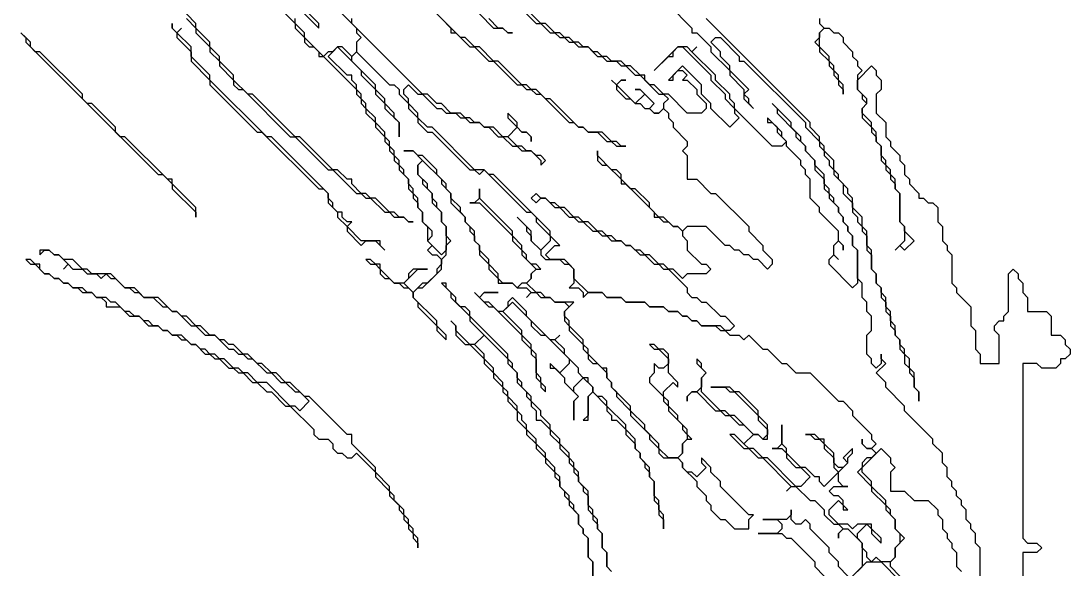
# Model space of a CAD drawing. Header units: metres. Extents: x 0 to 500, y 0 to 703.
# Drawn here: x 311 to 338.75, y 462.31 to 476.81 of the extents above; entities that cross this region are included whole.
import ezdxf

# ---------------------------------------------------------------- set-up
doc = ezdxf.new("R2010")
doc.units = ezdxf.units.M

msp = doc.modelspace()

# ---------------------------------------------------------------- linework, layer by layer
for points in [[(316.875, 478.125), (318.25, 476.75), (318.25, 476.625), (318.5, 476.375), (318.5, 476.25), (318.625, 476.125), (318.75, 476.125), (318.875, 476), (318.875, 475.875), (319, 475.875), (319.875, 475), (319.875, 474.875), (320, 474.75), (320, 474.625), (320.125, 474.5), (320.125, 474.375), (320.375, 474.125), (320.375, 474), (320.625, 473.75), (320.625, 473.625), (320.75, 473.5), (320.75, 473.375), (320.875, 473.25), (320.875, 473.125), (321, 473), (321, 472.875), (321.25, 472.625), (321.25, 472.375), (321.375, 472.25), (321.375, 472.125), (321.5, 472), (321.5, 471.875), (321.625, 471.75), (321.625, 471.5), (321.75, 471.375), (321.75, 471), (321.875, 470.875), (321.75, 470.75), (321.875, 470.625), (322, 470.625), (322.125, 470.5), (322.125, 470.375), (322, 470.25), (322, 470.125), (321.75, 469.875), (321.625, 469.875), (321.375, 469.625), (321.125, 469.875), (321.5, 470.25), (321.75, 470.25), (321.375, 470.25), (321.25, 470.125), (321.25, 470), (321.125, 469.875), (320.875, 469.875), (320.5, 470.25), (320.5, 470.375), (320.375, 470.375), (320.25, 470.5), (320.125, 470.5), (320.25, 470.375), (320.375, 470.375), (320.5, 470.25), (320.5, 470.125), (320.625, 470), (320.75, 470), (320.875, 469.875), (321, 469.875), (321.125, 469.75), (321.25, 469.75), (321.375, 469.625), (321.375, 469.5), (321.5, 469.375), (321.5, 469.25), (322, 468.75), (322, 468.625), (322.25, 468.375), (322.25, 468.5), (322, 468.75), (322, 468.875), (321.375, 469.5), (321.375, 469.625), (321.5, 469.75), (321.625, 469.75), (322.125, 470.25), (322.125, 470.5), (322.25, 470.625), (322.25, 470.875), (322.375, 471), (322.25, 471.125), (322.25, 471.375), (322.125, 471.5), (322.125, 471.75), (322, 471.875), (322, 472), (321.875, 472.125), (321.875, 472.25), (321.75, 472.375), (321.75, 472.5), (321.5, 472.75), (321.5, 473), (321.625, 473.125), (322.125, 472.625), (322.125, 472.5), (322.375, 472.25), (322.375, 472), (322.75, 471.625), (322.75, 471.5), (322.875, 471.375), (322.875, 471.25), (323, 471.125), (323, 471), (323.125, 470.875), (323.125, 470.625), (323.375, 470.375), (323.375, 470.25), (323.625, 470), (323.625, 469.875), (324, 469.875), (324.125, 469.75), (324.375, 469.75), (324.5, 469.625), (324.375, 469.5), (324.5, 469.625), (324.625, 469.625), (324.75, 469.5), (325, 469.5), (325.125, 469.375), (325.375, 469.375), (325.5, 469.25), (325.375, 469.125), (325.375, 468.875), (325.5, 468.75), (325.5, 468.625), (325.875, 468.25), (325.875, 468.125), (326, 468), (326, 467.875), (326.125, 467.75), (326.25, 467.75), (326.5, 467.5), (326.5, 467.375), (326.625, 467.25), (326.625, 467.125), (326.75, 467), (326.75, 466.875), (327.125, 466.5), (327.125, 466.375), (327.625, 465.875), (327.625, 465.75), (327.875, 465.5), (327.875, 465.375), (328, 465.25), (328.375, 465.25), (328.5, 465.125), (328.5, 465), (328.875, 464.625), (328.875, 464.5), (329.125, 464.25), (329.125, 464.125), (329.25, 464), (329.25, 463.875), (329.5, 463.625), (329.625, 463.625), (329.875, 463.375), (330.25, 463.375), (330.25, 463.625), (330.375, 463.75), (330.25, 463.75), (329.5, 464.5), (329.5, 464.625), (329.25, 464.875), (329.25, 465), (329, 465.25), (329, 465.125), (329.125, 465), (328.875, 464.75), (328.75, 464.875), (328.625, 464.875), (328.5, 465), (328.5, 465.125), (328.375, 465.25), (328.5, 465.375), (328.5, 465.625), (328.625, 465.75), (328.75, 465.75), (328.625, 465.875), (328.625, 466), (328.375, 466.25), (328.375, 466.375), (328.125, 466.625), (328.125, 466.75), (328, 466.875), (328, 467), (328.25, 467.25), (328.375, 467.125), (328.375, 467.25), (328.125, 467.5), (328.125, 468), (328, 468.125), (327.875, 468.125), (327.75, 468.25), (327.625, 468.25), (327.75, 468.125), (327.875, 468.125), (328.125, 467.875), (328.125, 467.75), (328, 467.625), (327.875, 467.625), (327.75, 467.75), (327.75, 467.5), (327.625, 467.375), (327.625, 467.25), (328, 466.875), (328, 466.75), (328.125, 466.625), (328.125, 466.5), (328.5, 466.125), (328.5, 466), (328.625, 465.875), (328.625, 465.75), (328.5, 465.625), (328.5, 465.375), (328.375, 465.25), (328.125, 465.25), (327.875, 465.5), (327.875, 465.625), (327.5, 466), (327.5, 466.125), (327.125, 466.5), (327.125, 466.625), (326.625, 467.125), (326.625, 467.25), (326.5, 467.375), (326.5, 467.625), (326.375, 467.625), (326, 468), (326, 468.125), (325.875, 468.25), (325.875, 468.375), (325.5, 468.75), (325.5, 468.875), (325.375, 469), (325.375, 469.125), (325.625, 469.375), (325.125, 469.375), (325, 469.5), (324.875, 469.5), (324.75, 469.625), (324.625, 469.625), (324.375, 469.875), (324.5, 470), (324.5, 470.125), (324.625, 470.25), (324.75, 470.25), (324.625, 470.375), (324.5, 470.375), (324.375, 470.5), (324.375, 470.625), (324.25, 470.75), (324.25, 470.875), (324, 471.125), (324, 471.25), (323.125, 472.125), (323.125, 472.375), (323.125, 472.125), (323, 472), (322.875, 472), (323.125, 472), (324, 471.125), (324, 471), (324.25, 470.75), (324.25, 470.625), (324.625, 470.25), (324.5, 470.125), (324.5, 470), (324.375, 469.875), (324.25, 469.875), (324.125, 469.75), (324, 469.875), (323.75, 469.875), (323.625, 470), (323.625, 470.125), (323.375, 470.375), (323.375, 470.5), (323.125, 470.75), (323.125, 470.875), (323, 471), (323, 471.25), (322.75, 471.5), (322.75, 471.625), (322.625, 471.75), (322.625, 471.875), (322.375, 472.125), (322.375, 472.25), (322.25, 472.375), (322.25, 472.5), (322, 472.75), (322, 472.875), (321.625, 473.25), (321.5, 473.25), (321.375, 473.375), (321.125, 473.375), (321.375, 473.375), (321.625, 473.125), (321.5, 473), (321.5, 472.75), (321.625, 472.625), (321.625, 472.5), (321.875, 472.25), (321.875, 472), (322.125, 471.75), (322.125, 471.5), (322.25, 471.375), (322.25, 470.75), (322.125, 470.625), (321.75, 471), (321.875, 471.125), (321.875, 471.25), (321.625, 471.5), (321.625, 471.75), (321.5, 471.875), (321.5, 472.125), (321.375, 472.25), (321.375, 472.375), (321.25, 472.5), (321.25, 472.625), (321.125, 472.75), (321.125, 472.875), (321, 473), (321, 473.125), (320.875, 473.25), (320.875, 473.375), (320.75, 473.5), (320.75, 473.625), (320.625, 473.75), (320.625, 473.875), (320.375, 474.125), (320.375, 474.25), (320.125, 474.5), (320.125, 474.625), (320, 474.75), (320, 474.875), (319.875, 475), (319.875, 475.125), (319.75, 475.25), (319.75, 475.375), (319.625, 475.375), (319.125, 475.875), (319.375, 476.125), (320, 475.5), (320, 475.375), (320.375, 475), (320.375, 474.875), (320.625, 474.625), (320.625, 474.5), (321, 474.125), (321, 473.75), (321, 474.125), (320.875, 474.25), (320.875, 474.375), (320.625, 474.625), (320.625, 474.75), (320.375, 475), (320.375, 475.125), (319.75, 475.75), (319.75, 475.875), (319.875, 476), (320.75, 475.125), (320.875, 475.125), (321, 475), (321, 474.875), (321.25, 474.625), (321.25, 474.5), (321.5, 474.25), (321.5, 474.125), (321.75, 473.875), (321.875, 473.875), (322.875, 472.875), (323, 472.875), (323.125, 472.75), (323.25, 472.875), (324.375, 471.75), (324.5, 471.75), (324.625, 471.625), (324.625, 471.5), (325, 471.125), (325, 471), (324.75, 470.75), (324.5, 471), (324.5, 471.25), (324.125, 471.625), (324.375, 471.375), (324.375, 471.25), (324.5, 471.125), (324.5, 471), (324.75, 470.75), (324.75, 470.625), (324.875, 470.5), (325.25, 470.5), (325.375, 470.375), (325.5, 470.375), (325.625, 470.25), (325.625, 469.875), (325.5, 469.75), (325.75, 469.75), (325.875, 469.625), (325.875, 469.5), (326, 469.625), (326.375, 469.625), (326.5, 469.5), (326.875, 469.5), (327, 469.375), (327.5, 469.375), (327.625, 469.25), (328, 469.25), (328.125, 469.125), (328.375, 469.125), (328.5, 469), (328.625, 469), (328.75, 468.875), (328.875, 468.875), (329, 468.75), (329.375, 468.75), (329.5, 468.625), (329.625, 468.625), (329.75, 468.5), (330, 468.5), (330.125, 468.375), (330.25, 468.5), (330.625, 468.125), (330.75, 468.125), (331.125, 467.75), (331.25, 467.75), (331.5, 467.5), (331.875, 467.5), (332.625, 466.75), (332.75, 466.75), (333, 466.5), (333, 466.375), (333.5, 465.875), (333.5, 465.75), (333.625, 465.625), (333.5, 465.5), (333.375, 465.5), (333.25, 465.625), (333.25, 465.75), (333.25, 465.625), (333.375, 465.5), (333.5, 465.5), (333.625, 465.375), (333.5, 465.25), (333.375, 465.25), (333.25, 465.125), (333.25, 465), (333.125, 464.875), (333.5, 464.5), (333.5, 464.375), (333.875, 464), (333.875, 463.875), (334.125, 463.625), (334.125, 463.375), (334.25, 463.25), (334.25, 463), (334.125, 462.875), (334.125, 462.625), (334, 462.5), (333.75, 462.5), (333.625, 462.625), (333.5, 462.5), (333.375, 462.625), (333.375, 462.75), (333.25, 462.875), (333.25, 463), (333.125, 463.125), (333.125, 463.25), (333.375, 463.5), (333.5, 463.375), (333.5, 463.25), (333.75, 463), (333.75, 463.125), (333.5, 463.375), (333.5, 463.5), (333.125, 463.5), (333, 463.375), (332.875, 463.5), (332.625, 463.5), (332.375, 463.75), (332.375, 463.875), (332.625, 464.125), (332.75, 464), (332.75, 463.875), (332.875, 463.875), (332.75, 464), (332.75, 464.125), (332.625, 464.25), (332.5, 464.25), (332.375, 464.375), (332.5, 464.5), (332.875, 464.5), (332.75, 464.5), (332.625, 464.625), (332.625, 464.875), (332.875, 465.125), (332.875, 465.25), (333, 465.375), (333, 465.5), (332.75, 465.25), (332.875, 465.125), (332.75, 465), (332.625, 465), (332.5, 465.125), (332.5, 465.375), (332.25, 465.625), (332.25, 465.75), (332.125, 465.75), (332, 465.875), (331.75, 465.875), (331.875, 465.875), (332, 465.75), (332.125, 465.75), (332.25, 465.625), (332.25, 465.5), (332.5, 465.25), (332.5, 465), (332.625, 464.875), (332.25, 464.5), (332.125, 464.625), (332.125, 464.75), (332, 464.75), (331.75, 465), (331.625, 465), (331.25, 465.375), (331.25, 465.5), (331.125, 465.625), (331.125, 466.125), (331.125, 465.625), (331, 465.5), (330.875, 465.5), (331.125, 465.5), (331.25, 465.375), (331.25, 465.25), (331.5, 465), (331.625, 465), (331.875, 464.75), (331.625, 464.5), (331.5, 464.5), (330.75, 465.25), (330.625, 465.25), (330.375, 465.5), (330.25, 465.5), (330.125, 465.625), (330.375, 465.875), (330.5, 465.875), (330.625, 465.75), (330.75, 465.75), (330.75, 466.125), (330.5, 466.375), (330.5, 466.5), (330, 467), (329.875, 467), (329.75, 467.125), (329.25, 467.125), (329.625, 467.125), (329.75, 467), (329.875, 467), (330.5, 466.375), (330.5, 466.25), (330.75, 466), (330.75, 465.875), (330.625, 465.75), (330.5, 465.875), (330.375, 465.875), (329.875, 466.375), (329.75, 466.375), (329.625, 466.5), (329.5, 466.5), (329, 467), (329, 467.375), (329.125, 467.5), (329, 467.625), (329, 467.75), (328.875, 467.875), (328.875, 467.75), (329.125, 467.5), (329, 467.375), (329, 467.125), (328.875, 467), (328.75, 467), (328.625, 466.875), (328.625, 466.75), (328.625, 466.875), (328.75, 467), (328.875, 467), (329.375, 466.5), (329.5, 466.5), (329.625, 466.375), (329.75, 466.375), (330, 466.125), (330.125, 466.125), (330.375, 465.875), (330.125, 465.625), (329.875, 465.875), (329.75, 465.875), (330.125, 465.5), (330.25, 465.5), (330.5, 465.25), (330.625, 465.25), (331.375, 464.5), (331.25, 464.375), (331.375, 464.5), (331.5, 464.5), (331.875, 464.125), (332, 464.125), (332.25, 463.875), (332.25, 463.75), (332.5, 463.5), (332.625, 463.5), (332.75, 463.375), (332.625, 463.25), (332.625, 463.125), (332.625, 463.25), (332.75, 463.375), (332.875, 463.375), (333.25, 463), (333.25, 462.375), (333, 462.125)], [(317.75, 477.75), (318.875, 476.625), (318.875, 476.75), (317.75, 477.875)], [(319.25, 477.25), (319.875, 476.625), (319.875, 476.5), (320, 476.375), (319.875, 476.25), (319.875, 476), (319.75, 475.875), (319.5, 476.125), (319.375, 476.125), (319.25, 476), (319.125, 476), (319, 475.875), (318.5, 476.375), (318.5, 476.5), (318.25, 476.75), (318.25, 476.875)], [(328.125, 477.25), (328.75, 476.625), (328.75, 476.5), (328.875, 476.5), (329.25, 476.125), (329.25, 476), (329.75, 475.5), (329.75, 475.375), (330.125, 475), (330.125, 474.75), (330.375, 474.5), (330.25, 474.625), (330.25, 474.75), (330.125, 474.875), (330.25, 475), (329.75, 475.5), (329.75, 475.625), (329.5, 475.875), (329.5, 476), (329.25, 476.25), (329.375, 476.375), (329.5, 476.375), (330, 475.875), (330, 475.75), (330.125, 475.75), (331.75, 474.125), (331.75, 474), (332.125, 473.625), (332.125, 473.5), (332.25, 473.375), (332.25, 473.25), (332.375, 473.125), (332.375, 473), (332.5, 472.875), (332.5, 472.75), (332.75, 472.5), (332.75, 472.25), (333, 472), (333, 471.75), (333.125, 471.625), (333.125, 471.5), (333.25, 471.375), (333.25, 471.25), (333.375, 471.125), (333.375, 470.75), (333.5, 470.625), (333.5, 470.25), (333.625, 470.125), (333.625, 469.875), (333.75, 469.75), (333.75, 469.5), (333.875, 469.375), (333.875, 469.125), (334, 469), (334, 468.75), (334.125, 468.625), (334.125, 468.5), (334.25, 468.375), (334.25, 468.125), (334.375, 468), (334.375, 467.75), (334.5, 467.625), (334.5, 467.5), (334.625, 467.375), (334.625, 467.125), (334.75, 467), (334.75, 466.75), (334.75, 467), (334.625, 467.125), (334.625, 467.5), (334.5, 467.625), (334.5, 467.875), (334.375, 468), (334.375, 468.125), (334.25, 468.25), (334.25, 468.375), (334.125, 468.5), (334.125, 468.75), (334, 468.875), (334, 469.125), (333.875, 469.25), (333.875, 469.5), (333.75, 469.625), (333.75, 469.75), (333.625, 469.875), (333.625, 470.125), (333.5, 470.25), (333.5, 470.75), (333.375, 470.875), (333.375, 471.25), (333.25, 471.375), (333.25, 471.625), (333, 471.875), (333, 472.125), (332.875, 472.25), (332.875, 472.375), (332.625, 472.625), (332.625, 472.75), (332.5, 472.875), (332.5, 473.125), (332.25, 473.375), (332.25, 473.5), (332.125, 473.625), (332.125, 473.75), (331.875, 474), (331.875, 474.125), (329.125, 476.875)], [(315.375, 476.875), (315.625, 476.625), (315.625, 476.5), (316, 476.125), (316, 476), (316.25, 475.75), (316.25, 475.625), (316.625, 475.25), (316.625, 475.125), (316.75, 475), (316.875, 475), (318.125, 473.75), (318.25, 473.75), (319.125, 472.875), (319.25, 472.875), (319.875, 472.25), (320, 472.25), (320.125, 472.125), (320.25, 472.125), (320.625, 471.75), (320.75, 471.75), (320.875, 471.625), (321.125, 471.625), (321.25, 471.5), (321.375, 471.5), (321.25, 471.5), (321.125, 471.625), (321, 471.625), (320.875, 471.75), (320.75, 471.75), (320.375, 472.125), (320.25, 472.125), (320.125, 472.25), (320, 472.25), (319.75, 472.5), (319.75, 472.625), (319.625, 472.625), (319.375, 472.875), (319.25, 472.875), (318.375, 473.75), (318.25, 473.75), (317.125, 474.875), (317, 474.875), (316.625, 475.25), (316.625, 475.375), (316.25, 475.75), (316.25, 475.875), (316, 476.125), (316, 476.25), (315.625, 476.625), (315.625, 476.75), (315.375, 477)], [(324.375, 477), (324.625, 476.75), (324.75, 476.75), (325, 476.5), (325.125, 476.5), (325.25, 476.375), (325.375, 476.375), (325.5, 476.25), (325.625, 476.25), (325.75, 476.125), (326, 476.125), (326.25, 475.875), (326.375, 475.875), (326.5, 475.75), (326.75, 475.75), (326.875, 475.625), (327, 475.625), (327.25, 475.375), (327.375, 475.375), (327.875, 474.875), (328, 474.875), (328.125, 474.75), (328, 474.625), (328, 474.5), (327.875, 474.375), (327.75, 474.375), (327.625, 474.5), (327.75, 474.625), (327.375, 475), (327.25, 475), (327.375, 475), (327.5, 474.875), (327.25, 474.625), (326.75, 475.125), (326.875, 475.25), (327, 475.25), (326.875, 475.25), (326.75, 475.125), (326.625, 475.25), (326.75, 475.125), (326.75, 475), (327, 474.75), (327.125, 474.75), (327.25, 474.625), (327.375, 474.625), (327.5, 474.5), (327.625, 474.5), (327.75, 474.375), (327.875, 474.375), (328, 474.5), (328.125, 474.375), (328.125, 474.25), (328.25, 474.125), (328.25, 474), (328.625, 473.625), (328.625, 473.5), (328.5, 473.375), (328.625, 473.25), (328.625, 472.625), (328.875, 472.625), (329.25, 472.25), (329.375, 472.25), (330.25, 471.375), (330.25, 471.25), (330.625, 470.875), (330.625, 470.75), (330.875, 470.5), (330.875, 470.375), (330.75, 470.25), (330.5, 470.5), (330.375, 470.5), (330.25, 470.625), (330.125, 470.625), (330, 470.75), (329.875, 470.75), (329.75, 470.875), (329.625, 470.875), (329.125, 471.375), (328.625, 471.375), (328.5, 471.25), (328.375, 471.375), (328.25, 471.375), (328, 471.625), (327.875, 471.625), (327.625, 471.875), (327.625, 472), (327.25, 472.375), (327.125, 472.375), (326.875, 472.625), (326.875, 472.75), (326.75, 472.875), (326.625, 472.875), (326.25, 473.25), (326.25, 473.375), (326.25, 473.125), (326.375, 473), (326.5, 473), (326.875, 472.625), (326.875, 472.5), (327, 472.5), (327.75, 471.75), (327.75, 471.625), (327.875, 471.625), (328, 471.5), (328.125, 471.5), (328.25, 471.375), (328.375, 471.375), (328.5, 471.25), (328.5, 471.125), (328.625, 471), (328.625, 470.75), (329, 470.375), (329.125, 470.375), (329.25, 470.25), (329.125, 470.125), (328.625, 470.125), (328.5, 470), (328.25, 470.25), (328.125, 470.25), (328, 470.375), (327.875, 470.375), (327.625, 470.625), (327.5, 470.625), (327.375, 470.75), (327.25, 470.75), (327.125, 470.875), (327, 470.875), (326.875, 471), (326.75, 471), (326.625, 471.125), (326.5, 471.125), (326.375, 471.25), (326.25, 471.25), (326, 471.5), (325.875, 471.5), (325.75, 471.625), (325.625, 471.625), (325.375, 471.875), (325.25, 471.875), (325.125, 472), (325, 472), (324.875, 472.125), (324.75, 472.125), (324.625, 472.25), (324.5, 472.125), (324.625, 472), (324.75, 472.125), (324.875, 472.125), (325.125, 471.875), (325.25, 471.875), (325.5, 471.625), (325.625, 471.625), (325.75, 471.5), (325.875, 471.5), (326.125, 471.25), (326.25, 471.25), (326.375, 471.125), (326.5, 471.125), (326.625, 471), (326.875, 471), (327, 470.875), (327.125, 470.875), (327.375, 470.625), (327.5, 470.625), (327.75, 470.375), (327.875, 470.375), (328, 470.25), (328.125, 470.25), (328.625, 469.75), (328.625, 469.625), (328.75, 469.5), (328.875, 469.5), (329, 469.375), (329.125, 469.375), (329.5, 469), (329.625, 469), (329.875, 468.75), (329.75, 468.625), (329.625, 468.625), (329.5, 468.75), (329, 468.75), (328.875, 468.875), (328.75, 468.875), (328.625, 469), (328.5, 469), (328.375, 469.125), (328.125, 469.125), (328, 469.25), (327.625, 469.25), (327.5, 469.375), (327, 469.375), (326.875, 469.5), (326.5, 469.5), (326.375, 469.625), (326, 469.625), (325.625, 470), (325.625, 470.25), (325.375, 470.5), (325, 470.5), (324.875, 470.625), (325.125, 470.875), (325.25, 470.875), (325, 471.125), (325, 471.25), (323.5, 472.75), (323.375, 472.75), (323.25, 472.875), (323, 472.875), (321.875, 474), (321.75, 474), (321.5, 474.25), (321.5, 474.375), (321.25, 474.625), (321.25, 474.75), (321.125, 474.875), (321.125, 475), (321.25, 475.125), (321.5, 474.875), (321.625, 474.875), (322, 474.5), (322.125, 474.5), (322.25, 474.375), (322.5, 474.375), (322.625, 474.25), (322.75, 474.25), (322.875, 474.125), (323.125, 474.125), (323.25, 474), (323.375, 474), (323.625, 473.75), (323.75, 473.75), (324, 473.5), (324.125, 473.5), (324.25, 473.375), (324.5, 473.375), (324.75, 473.125), (324.75, 473), (324.875, 473.125), (324.75, 473.25), (324.625, 473.25), (324.5, 473.375), (324.375, 473.375), (324.25, 473.5), (324.125, 473.5), (323.875, 473.75), (324.125, 474), (324.25, 473.875), (324.375, 473.875), (324.5, 473.75), (324.5, 473.625), (324.5, 473.75), (324.375, 473.875), (324.25, 473.875), (324.125, 474), (324.125, 474.125), (323.875, 474.375), (323.875, 474.25), (324.125, 474), (323.875, 473.75), (323.75, 473.75), (323.5, 474), (323.25, 474), (323.125, 474.125), (323, 474.125), (322.875, 474.25), (322.75, 474.25), (322.625, 474.375), (322.375, 474.375), (322.125, 474.625), (322, 474.625), (321.75, 474.875), (321.625, 474.875), (319.75, 476.75), (319.75, 476.875)], [(322.125, 476.875), (322.375, 476.625), (322.375, 476.5), (322.5, 476.5), (322.875, 476.125), (323, 476.125), (323.375, 475.75), (323.5, 475.75), (324.125, 475.125), (324.25, 475.125), (324.375, 475), (324.5, 475), (324.625, 474.875), (324.75, 474.875), (325.5, 474.125), (325.625, 474.125), (325.75, 474), (325.875, 474), (326, 473.875), (326.25, 473.875), (326.5, 473.625), (326.625, 473.625), (326.75, 473.5), (327, 473.5), (326.875, 473.5), (326.75, 473.625), (326.625, 473.625), (326.375, 473.875), (326, 473.875), (325.875, 474), (325.75, 474), (325, 474.75), (324.875, 474.75), (324.625, 475), (324.5, 475), (324.375, 475.125), (324.25, 475.125), (323.625, 475.75), (323.5, 475.75), (323.125, 476.125), (323, 476.125), (322.75, 476.375), (322.625, 476.375), (322, 477)], [(323.125, 477), (323.5, 476.625), (323.75, 476.625), (323.875, 476.5), (324, 476.5), (323.875, 476.5), (323.75, 476.625), (323.625, 476.625), (323.375, 476.875)], [(336.375, 462), (336.375, 462.875), (336.25, 463), (336.25, 463.25), (336.125, 463.375), (336.125, 463.5), (336, 463.625), (336, 463.875), (335.875, 464), (335.875, 464.125), (335.75, 464.25), (335.75, 464.375), (335.625, 464.5), (335.625, 464.625), (335.5, 464.75), (335.5, 465), (335.375, 465.125), (335.375, 465.375), (335.125, 465.625), (335.125, 465.75), (334.375, 466.5), (334.375, 466.625), (333.875, 467.125), (333.875, 467.25), (333.625, 467.5), (333.875, 467.75), (333.75, 467.875), (333.75, 468), (333.75, 467.75), (333.625, 467.625), (333.5, 467.75), (333.5, 467.875), (333.375, 468), (333.375, 468.5), (333.5, 468.625), (333.5, 469), (333.375, 469.125), (333.375, 469.375), (333.25, 469.5), (333.25, 469.875), (333.125, 470), (333.125, 470.75), (333, 470.875), (333, 471.125), (332.875, 471.25), (332.875, 471.375), (332.75, 471.5), (332.75, 471.625), (332.625, 471.75), (332.625, 471.875), (332.5, 472), (332.5, 472.125), (332.375, 472.25), (332.375, 472.375), (332.25, 472.5), (332.25, 472.75), (332, 473), (332, 473.125), (331.75, 473.375), (331.75, 473.5), (331.625, 473.625), (331.625, 473.75), (331.375, 474), (331.375, 474.125), (330.875, 474.625), (331, 474.5), (331, 474.375), (331.5, 473.875), (331.5, 473.75), (331.75, 473.5), (331.75, 473.375), (332, 473.125), (332, 472.875), (332.25, 472.625), (332.25, 472.375), (332.375, 472.25), (332.375, 472.125), (332.625, 471.875), (332.625, 471.75), (332.75, 471.625), (332.75, 471.5), (332.875, 471.375), (332.875, 471.25), (333, 471.125), (333, 470.875), (333.125, 470.75), (333.125, 469.875), (333, 469.75), (332.375, 470.375), (332.375, 470.5), (332.5, 470.625), (332.625, 470.5), (332.5, 470.625), (332.5, 470.875), (332.625, 471), (332.75, 470.875), (332.75, 470.75), (332.75, 470.875), (332.625, 471), (332.625, 471.25), (332.125, 471.75), (332.125, 471.875), (331.875, 472.125), (331.875, 472.625), (331.75, 472.75), (331.75, 472.875), (331.625, 473), (331.625, 473.125), (331.25, 473.5), (331.25, 473.625), (331.125, 473.75), (331.125, 473.875), (330.75, 474.25), (330.75, 474.125), (330.875, 474.125), (331, 474), (331, 473.875), (331.25, 473.625), (331.125, 473.5), (330.875, 473.5), (329.875, 474.5), (329.875, 474.625), (329.75, 474.75), (329.75, 474.875), (329.375, 475.25), (329.375, 475.375), (328.75, 476), (328.875, 476.125), (328.75, 476), (328.625, 476.125), (328.375, 476.125), (327.75, 475.5), (328.125, 475.875), (328.25, 475.875), (328.25, 476), (328.375, 476.125), (328.5, 476.125), (329.25, 475.375), (329.25, 475.25), (329.625, 474.875), (329.625, 474.75), (329.875, 474.5), (329.875, 474.375), (330, 474.25), (329.75, 474), (329.25, 474.5), (329.25, 474.625), (329, 474.875), (329, 475.125), (328.5, 475.625), (328.125, 475.25), (328.25, 475.25), (328.25, 475.375), (328.375, 475.5), (328.5, 475.5), (328.625, 475.375), (328.5, 475.25), (328.625, 475.25), (328.875, 475), (328.875, 474.875), (329.125, 474.625), (329.125, 474.5), (329, 474.375), (328.625, 474.375), (328.125, 474.875), (328, 474.875), (327.75, 475.125), (327.625, 475.125), (327.5, 475.25), (327.5, 475.375), (327.375, 475.375), (327.125, 475.625), (327, 475.625), (326.875, 475.75), (326.625, 475.75), (326.5, 475.875), (326.375, 475.875), (326.25, 476), (326.125, 476), (326, 476.125), (325.875, 476.125), (325.75, 476.25), (325.625, 476.25), (325.5, 476.375), (325.375, 476.375), (325.25, 476.5), (325.125, 476.5), (324.875, 476.75), (324.75, 476.75), (324.5, 477)], [(332.125, 476.875), (332.125, 476.75), (332.25, 476.625), (332.125, 476.5), (332.125, 476.375), (332, 476.25), (332.125, 476.125), (332.125, 476), (332.375, 475.75), (332.375, 475.625), (332.5, 475.5), (332.5, 475.375), (332.625, 475.25), (332.625, 475.125), (332.75, 475), (332.75, 474.875), (332.75, 475.125), (332.625, 475.25), (332.625, 475.375), (332.5, 475.5), (332.5, 475.625), (332.375, 475.75), (332.375, 475.875), (332.125, 476.125), (332.125, 476.5), (332.25, 476.625), (332.375, 476.625), (332.5, 476.5), (332.625, 476.5), (332.75, 476.375), (332.75, 476.25), (333, 476), (333, 475.875), (333.125, 475.75), (333.125, 475.625), (333.25, 475.5), (333.125, 475.375), (333.125, 475), (333.25, 474.875), (333.25, 474.75), (333.375, 474.625), (333.25, 474.5), (333.25, 474.25), (333.5, 474), (333.5, 473.875), (333.625, 473.75), (333.625, 473.625), (333.75, 473.5), (333.75, 473.125), (333.875, 473), (333.875, 472.875), (334, 472.75), (334, 472.625), (334.125, 472.5), (334.125, 472.375), (334.25, 472.25), (334.25, 471.5), (334.375, 471.375), (334.375, 471), (334.125, 470.75), (334.25, 470.875), (334.375, 470.75), (334.625, 471), (334.375, 471.25), (334.375, 471.375), (334.25, 471.5), (334.25, 472.25), (334.125, 472.375), (334.125, 472.625), (334, 472.75), (334, 472.875), (333.875, 473), (333.875, 473.125), (333.75, 473.25), (333.75, 473.5), (333.625, 473.625), (333.625, 473.875), (333.5, 474), (333.5, 474.125), (333.25, 474.375), (333.25, 474.5), (333.375, 474.625), (333.375, 474.75), (333.125, 475), (333.125, 475.25), (333.5, 475.625), (333.625, 475.5), (333.625, 475.375), (333.75, 475.25), (333.75, 475), (333.625, 474.875), (333.625, 474.375), (333.875, 474.125), (333.875, 473.75), (334, 473.625), (334, 473.5), (334.25, 473.25), (334.25, 473.125), (334.375, 473), (334.375, 472.75), (334.5, 472.625), (334.5, 472.5), (334.75, 472.25), (334.75, 472.125), (334.875, 472.125), (335, 472), (335.125, 472), (335.25, 471.875), (335.25, 471.5), (335.375, 471.375), (335.375, 471), (335.5, 470.875), (335.5, 470.75), (335.625, 470.625), (335.625, 469.875), (335.75, 469.75), (335.75, 469.625), (336.125, 469.25), (336.125, 468.75), (336.25, 468.625), (336.25, 468.125), (336.375, 468), (336.375, 467.75), (336.875, 467.75), (336.875, 468.5), (336.75, 468.625), (336.75, 468.75), (336.875, 468.875), (337, 468.875), (337, 469), (337.125, 469.125), (337.125, 470.125), (337.25, 470.25), (337.375, 470.125), (337.375, 470), (337.5, 469.875), (337.5, 469.625), (337.625, 469.5), (337.625, 469.125), (338.125, 469.125), (338.25, 469), (338.25, 468.5), (338.5, 468.5), (338.625, 468.375), (338.625, 468.25), (338.75, 468.125), (338.75, 468), (338.625, 467.875), (338.5, 467.875), (338.5, 467.75), (338.375, 467.625), (338, 467.625), (337.875, 467.75), (337.5, 467.75), (337.5, 463.125), (337.625, 463), (337.875, 463), (338, 462.875), (337.875, 462.75), (337.5, 462.75), (337.5, 462.125)], [(326.625, 462.25), (326.5, 462.375), (326.5, 462.75), (326.375, 462.875), (326.375, 463.25), (326.25, 463.375), (326.25, 463.625), (326.125, 463.75), (326.125, 463.875), (326, 464), (326, 464.375), (325.75, 464.625), (325.75, 464.875), (325.625, 465), (325.625, 465.125), (325.5, 465.25), (325.5, 465.375), (325.25, 465.625), (325.25, 465.75), (325, 466), (325, 466.125), (324.75, 466.375), (324.75, 466.5), (324.5, 466.75), (324.5, 466.875), (324.25, 467.125), (324.25, 467.25), (324.125, 467.375), (324.125, 467.5), (324, 467.625), (324, 467.75), (323.875, 467.875), (323.875, 468), (322.875, 469), (322.875, 469.125), (322.75, 469.25), (322.625, 469.25), (322.5, 469.375), (322.5, 469.5), (322.25, 469.75), (322.25, 469.875), (322.125, 469.875), (322.375, 469.625), (322.375, 469.5), (322.875, 469), (322.875, 468.875), (323.25, 468.5), (323, 468.25), (322.875, 468.25), (322.5, 468.625), (322.5, 468.75), (322.375, 468.875), (322.5, 468.75), (322.5, 468.5), (322.75, 468.25), (322.875, 468.25), (323.25, 467.875), (323.25, 467.75), (323.5, 467.5), (323.5, 467.375), (323.75, 467.125), (323.75, 467), (323.875, 466.875), (323.875, 466.75), (324.125, 466.5), (324.125, 466.25), (324.375, 466), (324.375, 465.875), (324.625, 465.625), (324.625, 465.5), (324.875, 465.25), (324.875, 465.125), (325.125, 464.875), (325.125, 464.75), (325.25, 464.625), (325.25, 464.5), (325.375, 464.375), (325.375, 464.25), (325.5, 464.125), (325.5, 464), (325.75, 463.75), (325.75, 463.5), (325.875, 463.375), (325.875, 463.25), (326, 463.125), (326, 462.625), (326.125, 462.5), (326.125, 462)], [(326.125, 462), (326.125, 462.5), (326, 462.625), (326, 463.125), (325.875, 463.25), (325.875, 463.375), (325.75, 463.5), (325.75, 463.75), (325.625, 463.875), (325.625, 464), (325.5, 464.125), (325.5, 464.25), (325.25, 464.5), (325.25, 464.75), (325.125, 464.875), (325.125, 465), (324.875, 465.25), (324.875, 465.375), (324.625, 465.625), (324.625, 465.75), (324.375, 466), (324.375, 466.125), (324.25, 466.25), (324.25, 466.375), (324.125, 466.5), (324.125, 466.625), (323.875, 466.875), (323.875, 467), (323.75, 467.125), (323.75, 467.25), (323.5, 467.5), (323.5, 467.625), (323.25, 467.875), (323.25, 468), (323, 468.25), (323.25, 468.5), (323.875, 467.875), (323.875, 467.75), (324.125, 467.5), (324.125, 467.25), (324.375, 467), (324.375, 466.875), (324.5, 466.75), (324.5, 466.625), (324.625, 466.5), (324.625, 466.25), (324.75, 466.25), (325, 466), (325, 465.875), (325.25, 465.625), (325.25, 465.5), (325.5, 465.25), (325.5, 465.125), (325.625, 465), (325.625, 464.875), (325.75, 464.75), (325.75, 464.625), (325.875, 464.5), (325.875, 464.375), (326, 464.25), (326, 463.875), (326.125, 463.75), (326.125, 463.625), (326.25, 463.5), (326.25, 463.375), (326.375, 463.25), (326.375, 462.875), (326.5, 462.75), (326.5, 462.375), (326.625, 462.25)], [(334.25, 462.125), (334, 462.375), (334, 462.5), (334.125, 462.625), (334.125, 462.875), (334.375, 463.125), (334.125, 463.375), (334.125, 463.625), (334, 463.75), (334, 463.875), (333.875, 464), (333.875, 464.125), (333.5, 464.5), (333.5, 464.625), (333.25, 464.875), (333.25, 465), (333.75, 465.5), (334, 465.25), (334, 465.125), (334.125, 465), (334, 464.875), (334, 464.375), (334.375, 464.375), (334.625, 464.125), (335, 464.125), (335.25, 463.875), (335.25, 463.75), (335.375, 463.625), (335.375, 463.375), (335.5, 463.25), (335.5, 463.125), (335.625, 463), (335.625, 462.875), (335.75, 462.75), (335.75, 462.375), (335.875, 462.25)], [(332.875, 462.125), (332.625, 462.375), (332.625, 462.5), (332.375, 462.75), (332.375, 462.875), (331.875, 463.375), (331.875, 463.5), (331.75, 463.625), (331.625, 463.5), (331.5, 463.5), (331.375, 463.625), (331.375, 463.875), (331.375, 463.75), (331.25, 463.625), (330.625, 463.625), (331, 463.625), (331.125, 463.5), (331.125, 463.375), (331, 463.25), (330.5, 463.25), (331.125, 463.25), (331.25, 463.125), (331.375, 463.125), (332, 462.5), (332, 462.375), (332.25, 462.125)], [(333.125, 462.25), (333.375, 462.5), (333.75, 462.5), (334.25, 462)]]:
    msp.add_lwpolyline(points)
for points in [[(315, 476.75), (315, 476.625), (315.125, 476.5), (315.125, 476.375), (315.5, 476), (315.5, 475.75), (316, 475.25), (316, 475.125), (317.25, 473.875), (317.375, 473.875), (318.875, 472.375), (319, 472.375), (319.125, 472.25), (319.125, 472), (319.375, 471.75), (319.375, 471.625), (319.625, 471.375), (319.625, 471.25), (320, 470.875), (320.125, 471), (320.375, 471), (320.625, 470.75), (320.5, 470.875), (320.5, 471), (320, 471), (319.625, 471.375), (319.75, 471.5), (319.625, 471.5), (319.5, 471.625), (319.5, 471.75), (319.375, 471.75), (319.25, 471.875), (319.25, 472), (319.125, 472.125), (319.125, 472.25), (317.625, 473.75), (317.5, 473.75), (316, 475.25), (316, 475.375), (315.5, 475.875), (315.5, 476.125), (315.125, 476.5), (315.25, 476.625), (315.125, 476.5), (315, 476.625)], [(311, 476.5), (311.125, 476.375), (311.125, 476.25), (314.625, 472.75), (314.75, 472.75), (315, 472.5), (315, 472.375), (315.625, 471.75), (315.625, 471.625), (315.625, 471.875), (315, 472.5), (315, 472.625), (314.875, 472.625), (313.75, 473.75), (313.625, 473.75), (313.5, 473.875), (313.5, 474), (312.875, 474.625), (312.75, 474.625), (312.625, 474.75), (312.625, 474.875), (311.5, 476), (311.375, 476), (311.25, 476.125), (311.25, 476.25)], [(311.5, 470.75), (311.5, 470.625), (311.625, 470.75), (311.75, 470.75), (311.875, 470.625), (312, 470.625), (312.25, 470.375), (312.125, 470.25), (312.25, 470.375), (312.375, 470.25), (312.625, 470.25), (312.75, 470.125), (313, 470.125), (313.125, 470), (313.25, 470.125), (313.375, 470), (313.5, 470), (313.75, 469.75), (313.875, 469.75), (314, 469.625), (314.125, 469.625), (314.25, 469.5), (314.5, 469.5), (314.75, 469.25), (314.875, 469.25), (315, 469.125), (315.125, 469.125), (315.5, 468.75), (315.625, 468.75), (315.875, 468.5), (316.125, 468.5), (316.5, 468.125), (316.625, 468.125), (316.75, 468), (316.875, 468), (317, 467.875), (317.125, 467.875), (317.5, 467.5), (317.625, 467.5), (317.875, 467.25), (318, 467.25), (318.25, 467), (318.375, 467), (318.625, 466.75), (318.375, 466.5), (318.25, 466.625), (318.125, 466.625), (317.5, 467.25), (317.25, 467.25), (317, 467.5), (316.875, 467.5), (316.75, 467.625), (316.625, 467.625), (316.375, 467.875), (316.25, 467.875), (316.125, 468), (316, 468), (315.875, 468.125), (315.75, 468.125), (315.625, 468.25), (315.5, 468.25), (315.25, 468.5), (315, 468.5), (314.875, 468.625), (314.75, 468.625), (314.625, 468.75), (314.5, 468.75), (314.375, 468.875), (314.25, 468.875), (314.125, 469), (314, 469), (313.875, 469.125), (313.75, 469.125), (313.5, 469.375), (313.375, 469.375), (313.25, 469.5), (313, 469.5), (312.875, 469.625), (312.75, 469.625), (312.625, 469.75), (312.375, 469.75), (312.25, 469.875), (312.125, 469.875), (312, 470), (311.875, 470), (311.75, 470.125), (311.625, 470.125), (311.5, 470.25), (311.5, 470.375), (311.375, 470.375), (311.25, 470.5), (311.125, 470.5), (311.25, 470.375), (311.375, 470.375), (311.625, 470.125), (311.75, 470.125), (311.875, 470), (312, 470), (312.125, 469.875), (312.25, 469.875), (312.375, 469.75), (312.5, 469.75), (312.625, 469.625), (312.875, 469.625), (313, 469.5), (313.125, 469.5), (313.25, 469.375), (313.25, 469.25), (313.625, 469.25), (313.875, 469), (314.125, 469), (314.375, 468.75), (314.625, 468.75), (314.75, 468.625), (314.875, 468.625), (315, 468.5), (315.125, 468.5), (315.25, 468.375), (315.375, 468.375), (315.5, 468.25), (315.625, 468.25), (315.875, 468), (316, 468), (316.125, 467.875), (316.25, 467.875), (316.5, 467.625), (316.625, 467.625), (316.75, 467.5), (316.875, 467.5), (317.125, 467.25), (317.25, 467.25), (317.5, 467), (317.625, 467), (318, 466.625), (318.125, 466.625), (318.75, 466), (318.75, 465.875), (318.875, 465.75), (319.125, 465.75), (319.25, 465.625), (319.25, 465.5), (319.375, 465.375), (319.5, 465.375), (319.625, 465.25), (319.75, 465.25), (319.875, 465.375), (320.375, 464.875), (320.375, 464.75), (320.75, 464.375), (320.75, 464.25), (321, 464), (321, 463.875), (321.125, 463.75), (321.125, 463.625), (321.25, 463.5), (321.25, 463.375), (321.375, 463.25), (321.375, 463.125), (321.5, 463), (321.5, 462.875), (321.5, 463.125), (321.375, 463.25), (321.375, 463.375), (321.25, 463.5), (321.25, 463.625), (321.125, 463.75), (321.125, 463.875), (320.875, 464.125), (320.875, 464.25), (320.75, 464.375), (320.75, 464.5), (320.375, 464.875), (320.375, 465), (319.75, 465.625), (319.75, 465.875), (319.625, 465.875), (318.625, 466.875), (318.5, 466.875), (318.125, 467.25), (318, 467.25), (317.75, 467.5), (317.625, 467.5), (317.375, 467.75), (317.25, 467.75), (317, 468), (316.875, 468), (316.625, 468.25), (316.5, 468.25), (316.375, 468.375), (316.25, 468.375), (316.125, 468.5), (316, 468.5), (315.75, 468.75), (315.625, 468.75), (315.375, 469), (315.25, 469), (315.125, 469.125), (315, 469.125), (314.625, 469.5), (314.25, 469.5), (314, 469.75), (313.75, 469.75), (313.375, 470.125), (312.875, 470.125), (312.75, 470.25), (312.625, 470.25), (312.375, 470.5), (312.125, 470.5), (312, 470.625), (311.875, 470.625), (311.75, 470.75)], [(323, 469.625), (323.375, 469.25), (323.5, 469.25), (324.25, 468.5), (324.25, 468.375), (324.5, 468.125), (324.5, 468), (324.625, 467.875), (324.625, 467.375), (324.75, 467.25), (324.75, 467.125), (324.875, 467), (324.875, 467.125), (324.75, 467.25), (324.75, 467.375), (324.625, 467.5), (324.625, 468), (324.5, 468.125), (324.5, 468.25), (324.25, 468.5), (324.25, 468.625), (323.75, 469.125), (324, 469.375), (324.5, 468.875), (324.5, 468.75), (324.75, 468.5), (324.875, 468.5), (325.5, 467.875), (325.5, 467.75), (325.25, 467.5), (325, 467.75), (325, 467.625), (325.125, 467.625), (325.375, 467.375), (325.375, 467.25), (325.75, 466.875), (325.625, 466.75), (325.625, 466.25), (325.625, 466.75), (325.75, 466.875), (325.625, 467), (325.625, 467.125), (325.875, 467.375), (326.125, 467.125), (326.125, 467), (326, 466.875), (326, 466.375), (325.875, 466.25), (326, 466.25), (326, 466.875), (326.125, 467), (326.5, 466.625), (326.5, 466.5), (326.625, 466.375), (326.625, 466.25), (326.75, 466.25), (327, 466), (327, 465.875), (327.25, 465.625), (327.25, 465.5), (327.375, 465.375), (327.375, 465.25), (327.5, 465.125), (327.5, 465), (327.625, 464.875), (327.625, 464.75), (327.75, 464.625), (327.75, 464.125), (327.875, 464), (327.875, 463.75), (328, 463.625), (328, 463.375), (328, 463.75), (327.875, 463.875), (327.875, 464.125), (327.75, 464.25), (327.75, 464.625), (327.625, 464.75), (327.625, 465), (327.375, 465.25), (327.375, 465.375), (327.25, 465.5), (327.25, 465.75), (327, 466), (327, 466.125), (326.5, 466.625), (326.5, 466.75), (326.375, 466.875), (326.25, 466.875), (326.125, 467), (326.125, 467.125), (326, 467.25), (326, 467.375), (325.875, 467.375), (325.75, 467.5), (325.75, 467.625), (325.375, 468), (325.375, 468.125), (325.125, 468.375), (325.25, 468.5), (325.125, 468.375), (325, 468.375), (324.375, 469), (324.375, 469.125), (324, 469.5), (323.875, 469.375), (323.875, 469.25), (323.75, 469.125), (323.625, 469.125), (323.375, 469.375), (323.25, 469.375), (323.125, 469.5), (323.25, 469.625), (323.625, 469.625), (323.25, 469.625), (323.125, 469.5)]]:
    msp.add_lwpolyline(points, close=True)

doc.saveas('drawing.dxf')
